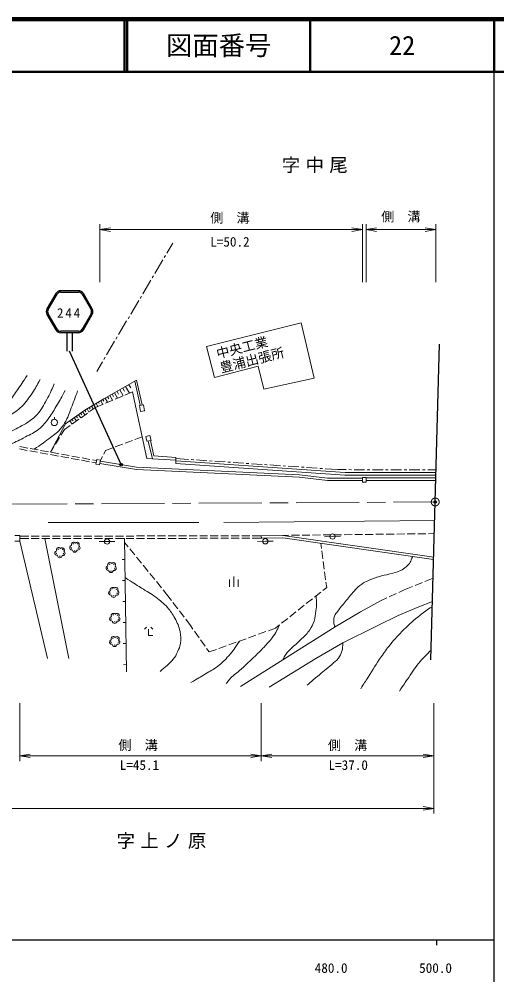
# Model space of a CAD drawing. Units: millimetres, scale not verified. Extents: x 40000 to 680000, y 20000 to 380000.
# Drawn here: x 488691 to 579500, y 198357 to 380000 of the extents above; entities that cross this region are included whole.
import ezdxf
from ezdxf.enums import TextEntityAlignment as Align

# ---------------------------------------------------------------- set-up
doc = ezdxf.new("R2010")
doc.units = ezdxf.units.MM
doc.header["$LTSCALE"] = 1000
doc.header["$PDMODE"] = 32
doc.header["$PDSIZE"] = 500
doc.linetypes.add('CHAIN', pattern=[18.5, 12, -1.5, 3.5, -1.5])
for name, color, linetype, lineweight in [('M-BMK', 2, 'CHAIN', 13), ('M-BMK-HTXT', 7, 'Continuous', 13), ('M-BMK-OTRS', 5, 'Continuous', 25), ('M-STR-HTXT', 7, 'Continuous', 13), ('M-STR-STRC', 7, 'Continuous', 25), ('M-TTL', 2, 'Continuous', 140), ('M-TTL-BAND', 7, 'Continuous', 25), ('M-TTL-LINE', 7, 'Continuous', 50), ('M-WORK', 1, 'Continuous', 13)]:
    doc.layers.add(name, color=color, linetype=linetype, lineweight=lineweight)
doc.layers.add('M-OTRS', color=6, linetype='Continuous')
doc.layers.add('M-TTL-TXT', color=7, linetype='Continuous')
doc.styles.add('ＭＳ ゴシック', font='')
doc.styles.get('ＭＳ ゴシック').set_extended_font_data('MS Gothic')

# ---------------------------------------------------------------- blocks, each defined once
blk = doc.blocks.new('open_arrow')
at = {"color": 0, "linetype": 'Continuous', "lineweight": -2}
blk.add_lwpolyline([(7.5, 1.25), (0, 0), (7.5, -1.25)], dxfattribs=at)

msp = doc.modelspace()

# ---------------------------------------------------------------- linework, layer by layer
at = {"layer": 'M-BMK'}
msp.add_line((485829, 287798), (567777, 288232), dxfattribs=at)
msp.add_circle((567777, 288232), 750, dxfattribs=at)
at = {"layer": 'M-BMK-HTXT'}
for p, q in [((516781, 335537), (517888, 337404)), ((514487, 331666), (516017, 334246)), ((516272, 334676), (516526, 335107)), ((513977, 330806), (514232, 331236)), ((512192, 327795), (513722, 330375)), ((511682, 326935), (511937, 327365)), ((509897, 323924), (511427, 326505)), ((509387, 323064), (509642, 323494)), ((507602, 320053), (509132, 322634)), ((505307, 316182), (506837, 318763)), ((507092, 319193), (507347, 319623)), ((503436, 313025), (504543, 314892)), ((504798, 315322), (505052, 315752))]:
    msp.add_line(p, q, dxfattribs=at)
at = {"layer": 'M-BMK-OTRS'}
for p, q in [((567777, 288232), (568596, 318221)), ((566957, 258243), (567777, 288232))]:
    msp.add_line(p, q, dxfattribs=at)
at = {"layer": 'M-OTRS'}
msp.add_point((567777, 288232), dxfattribs=at)
at = {"layer": 'M-STR-HTXT'}
for p, q in [((504043, 330000), (504043, 341000)), ((504043, 340000), (553937, 340000)), ((553937, 330000), (553937, 341000)), ((554626, 330000), (554626, 341000)), ((554626, 340000), (567888, 340000)), ((567888, 330000), (567888, 341000)), ((488804, 250000), (488804, 239000)), ((534719, 250000), (534719, 239000)), ((567490, 250000), (567490, 239000)), ((488804, 240000), (534719, 240000)), ((534719, 240000), (567490, 240000)), ((567490, 240000), (567490, 229000)), ((373682, 230000), (567490, 230000))]:
    msp.add_line(p, q, dxfattribs=at)
at = {"layer": 'M-STR-STRC'}
for p, q in [((495677, 327848), (493988, 324922)), ((494218, 324789), (495908, 327715)), ((499977, 328380), (496599, 328380)), ((496599, 328114), (499977, 328114)), ((500668, 327715), (502358, 324789)), ((502588, 324922), (500899, 327848)), ((493988, 323858), (495677, 320932)), ((495908, 321065), (494218, 323991)), ((502358, 323991), (500668, 321065)), ((500899, 320932), (502588, 323858)), ((499977, 320666), (496599, 320666)), ((499977, 320400), (496599, 320400)), ((497788, 320400), (497788, 316900)), ((498788, 320400), (498788, 316900)), ((508090, 295325), (498294, 316900))]:
    msp.add_line(p, q, dxfattribs=at)
msp.add_circle((508090, 295325), 250, dxfattribs=at)
for centre, radius, start, end in [((496599, 327316), 1064, 90, 150), ((496599, 327316), 798, 90, 150), ((499977, 327316), 1064, 30, 90), ((499977, 327316), 798, 30, 90), ((494909, 324390), 1064, 150, 210), ((494909, 324390), 798, 150, 210), ((501667, 324390), 798, 330, 30.00002), ((501667, 324390), 1064, 330, 30), ((496599, 321464), 1064, 210, 270), ((496599, 321464), 798, 210, 270), ((499977, 321464), 798, 270, 330), ((499977, 321464), 1064, 270, 330)]:
    msp.add_arc(centre, radius, start, end, dxfattribs=at)
at = {"layer": 'M-TTL'}
msp.add_line((680000, 380000), (40000, 380000), dxfattribs=at)
at = {"layer": 'M-TTL-BAND'}
for p, q in [((579000, 20000), (579000, 370000)), ((40000, 205000), (579000, 205000)), ((568000, 205000), (568000, 204000))]:
    msp.add_line(p, q, dxfattribs=at)
at = {"layer": 'M-TTL-LINE'}
for p, q in [((508747, 380000), (508747, 370000)), ((509247, 380000), (509247, 370000)), ((543997, 380000), (543997, 370000)), ((579000, 380000), (579000, 370000)), ((40000, 370000), (680000, 370000))]:
    msp.add_line(p, q, dxfattribs=at)
at = {"layer": 'M-WORK'}
for p, q in [((524307, 317755), (542290, 322267)), ((542290, 322267), (544760, 311779)), ((525852, 311894), (524307, 317755)), ((534100, 314038), (525852, 311894)), ((535223, 309672), (534100, 314038)), ((504819, 307820), (511034, 311361)), ((510692, 311167), (511683, 306606)), ((511034, 311361), (512052, 306675)), ((544760, 311779), (535223, 309672)), ((506821, 308961), (507390, 307961)), ((507321, 309245), (507605, 308746)), ((507820, 309530), (508459, 308410)), ((508380, 309849), (508700, 309289)), ((508793, 308550), (510237, 309157)), ((508940, 310169), (509656, 308913)), ((509568, 310526), (509926, 309898)), ((510237, 309157), (512981, 296468)), ((501183, 305709), (504819, 307820)), ((503762, 307206), (503925, 306925)), ((504194, 307457), (504586, 306783)), ((504627, 307709), (504823, 307372)), ((505060, 307958), (505509, 307171)), ((505105, 307001), (506488, 307582)), ((505495, 308205), (505719, 307812)), ((505929, 308453), (506437, 307561)), ((506375, 308707), (506629, 308261)), ((506949, 307776), (508332, 308357)), ((497524, 303059), (501183, 305709)), ((500764, 305405), (501213, 304785)), ((501169, 305698), (501393, 305388)), ((501600, 305951), (501966, 305321)), ((502032, 306202), (502215, 305887)), ((502089, 305409), (503200, 306202)), ((502465, 306453), (502784, 305904)), ((502897, 306704), (503057, 306430)), ((503200, 306202), (504644, 306808)), ((503330, 306955), (503656, 306393)), ((512312, 306724), (511555, 306582)), ((511555, 306582), (511774, 305414)), ((511774, 305414), (512531, 305556)), ((512531, 305556), (512312, 306724)), ((495391, 303940), (495391, 304340)), ((498334, 303645), (498771, 303043)), ((498739, 303939), (498957, 303637)), ((498832, 303086), (500053, 303957)), ((499144, 304232), (499585, 303623)), ((499549, 304525), (499769, 304221)), ((499954, 304819), (500399, 304204)), ((500359, 305112), (500581, 304804)), ((500460, 304247), (501682, 305118)), ((494633, 297701), (497524, 303059)), ((496634, 300913), (497313, 302003)), ((497313, 302003), (498425, 302796)), ((495577, 299215), (496370, 300489)), ((508840, 299385), (510245, 299911)), ((510713, 300086), (512087, 300601)), ((513566, 300836), (512792, 300664)), ((512792, 300664), (512994, 299760)), ((512994, 299760), (513768, 299933)), ((513246, 299814), (514029, 296411)), ((513768, 299933), (513566, 300836)), ((513635, 299903), (514297, 297030)), ((488770, 298315), (490245, 298045)), ((488850, 298758), (490326, 298488)), ((490737, 297956), (492212, 297686)), ((490818, 298398), (492293, 298129)), ((492785, 298039), (494261, 297769)), ((494633, 297701), (495312, 298791)), ((504763, 297300), (505125, 297994)), ((505125, 297994), (506499, 298508)), ((506967, 298684), (508372, 299210)), ((492704, 297596), (494180, 297326)), ((494672, 297237), (496147, 296967)), ((494753, 297679), (496228, 297410)), ((496639, 296877), (498115, 296607)), ((496720, 297320), (498196, 297050)), ((498607, 296517), (500082, 296248)), ((498687, 296960), (500163, 296690)), ((500574, 296158), (502050, 295888)), ((500655, 296601), (502130, 296331)), ((502622, 296241), (503360, 296106)), ((503282, 295417), (503469, 296310)), ((503469, 296310), (504171, 296163)), ((504171, 296163), (503984, 295270)), ((504171, 296163), (504532, 296857)), ((512981, 296468), (518460, 296168)), ((514297, 297030), (518456, 296676)), ((518456, 296676), (518465, 295523)), ((518458, 296483), (520895, 296316)), ((521394, 296282), (521893, 296248)), ((522392, 296214), (524387, 296078)), ((502541, 295798), (503279, 295663)), ((503984, 295270), (503282, 295417)), ((504043, 295553), (510979, 294379)), ((504136, 295994), (511027, 294828)), ((510979, 294379), (541955, 292929)), ((511027, 294828), (541992, 293377)), ((518462, 296024), (550644, 293805)), ((518465, 295523), (550627, 293305)), ((524886, 296044), (525385, 296010)), ((525884, 295976), (527879, 295840)), ((528378, 295806), (528877, 295772)), ((529376, 295738), (531371, 295602)), ((531870, 295568), (532369, 295534)), ((532868, 295500), (534863, 295364)), ((535362, 295330), (535861, 295296)), ((536360, 295262), (538355, 295126)), ((538854, 295092), (539353, 295058)), ((539851, 295024), (541847, 294888)), ((542346, 294854), (542844, 294820)), ((543343, 294786), (545339, 294650)), ((545838, 294616), (546336, 294582)), ((546835, 294547), (549273, 294381)), ((549273, 294381), (550858, 294376)), ((551358, 294374), (551858, 294372)), ((552358, 294370), (554358, 294364)), ((554858, 294362), (555358, 294360)), ((555858, 294358), (557858, 294351)), ((558358, 294350), (558858, 294348)), ((559358, 294346), (561358, 294339)), ((561858, 294337), (562358, 294336)), ((562858, 294334), (564858, 294327)), ((565358, 294325), (565858, 294323)), ((566358, 294322), (567943, 294316)), ((541955, 292929), (547298, 292297)), ((541992, 293377), (547324, 292747)), ((547324, 292747), (553935, 292766)), ((550627, 293305), (567915, 293304)), ((550644, 293805), (567915, 293804)), ((553949, 291997), (553949, 292878)), ((553949, 292878), (554626, 292878)), ((554626, 292878), (554626, 291997)), ((554626, 292791), (567888, 292791)), ((547298, 292297), (553937, 292316)), ((554626, 291997), (553949, 291997)), ((554626, 292341), (567888, 292341)), ((494223, 284363), (522845, 284335)), ((527622, 284327), (567681, 284707)), ((488804, 281841), (487908, 281841)), ((488804, 280814), (488804, 281841)), ((488804, 281751), (490512, 281753)), ((491012, 281753), (492512, 281754)), ((493012, 281754), (494512, 281755)), ((495012, 281756), (496512, 281757)), ((497012, 281757), (498512, 281758)), ((499012, 281758), (500512, 281759)), ((501012, 281760), (502512, 281761)), ((503012, 281761), (504512, 281762)), ((505012, 281763), (506512, 281764)), ((507012, 281764), (508512, 281765)), ((509012, 281765), (510512, 281766)), ((511012, 281767), (512512, 281768)), ((513012, 281768), (514512, 281769)), ((515012, 281769), (516512, 281770)), ((517012, 281771), (518512, 281772)), ((519012, 281772), (520512, 281773)), ((521012, 281773), (522512, 281775)), ((523012, 281775), (524512, 281776)), ((525012, 281776), (526512, 281777)), ((527012, 281778), (528512, 281779)), ((529012, 281779), (530512, 281780)), ((531012, 281780), (532512, 281781)), ((533012, 281782), (534719, 281783)), ((534719, 281783), (538836, 281888)), ((534719, 281783), (534731, 281333)), ((538836, 281888), (539975, 281901)), ((538836, 281888), (567490, 277732)), ((540475, 281907), (541975, 281924)), ((542475, 281929), (543975, 281946)), ((544475, 281952), (545975, 281969)), ((546475, 281974), (547975, 281991)), ((546761, 281619), (548260, 281673)), ((548260, 281673), (549759, 281728)), ((548475, 281997), (549975, 282014)), ((550475, 282019), (551974, 282036)), ((552474, 282042), (553974, 282059)), ((554474, 282064), (555974, 282081)), ((556474, 282087), (557974, 282104)), ((558474, 282110), (559974, 282126)), ((560474, 282132), (561974, 282149)), ((562474, 282155), (563974, 282172)), ((564474, 282177), (565974, 282194)), ((566474, 282200), (567612, 282213)), ((487908, 280814), (488804, 280814)), ((488804, 280814), (494066, 258480)), ((488805, 281301), (490512, 281303)), ((491012, 281303), (492512, 281304)), ((493012, 281304), (494512, 281305)), ((493549, 281305), (498159, 258480)), ((495012, 281306), (496512, 281307)), ((497012, 281307), (498512, 281308)), ((499078, 280346), (498894, 280230)), ((499012, 281308), (500512, 281309)), ((499890, 280190), (499723, 280332)), ((501012, 281310), (502512, 281311)), ((503012, 281311), (504512, 281312)), ((503911, 280695), (505411, 280708)), ((505012, 281313), (506512, 281314)), ((505411, 280708), (506911, 280720)), ((507012, 281314), (508512, 281315)), ((508727, 281315), (508227, 281308)), ((508727, 281315), (509071, 255966)), ((508737, 280552), (509423, 279708)), ((509012, 281315), (510512, 281316)), ((511012, 281317), (512512, 281318)), ((513012, 281318), (514512, 281319)), ((515012, 281319), (516512, 281320)), ((517012, 281321), (518512, 281322)), ((519012, 281322), (520512, 281323)), ((521012, 281323), (522512, 281325)), ((523012, 281325), (524512, 281326)), ((525012, 281326), (526512, 281327)), ((527012, 281328), (528512, 281329)), ((529012, 281329), (530512, 281330)), ((531012, 281330), (532512, 281331)), ((533012, 281332), (534719, 281333)), ((533993, 280750), (535493, 280763)), ((534731, 281333), (538810, 281437)), ((535493, 280763), (536993, 280776)), ((538810, 281437), (567425, 277287)), ((546154, 279413), (546023, 280391)), ((495755, 278588), (495786, 278379)), ((496244, 279312), (496059, 279196)), ((496327, 277933), (496538, 277938)), ((497056, 279156), (496888, 279298)), ((497085, 278318), (497173, 278521)), ((498590, 279622), (498620, 279414)), ((499162, 278967), (499372, 278972)), ((499920, 279352), (500007, 279555)), ((509738, 279320), (510684, 278156)), ((546420, 277431), (546220, 278917)), ((505972, 276478), (505788, 276361)), ((506785, 276322), (506617, 276463)), ((508781, 277315), (508281, 277309)), ((510999, 277767), (511945, 276603)), ((512260, 276215), (513206, 275051)), ((546686, 275448), (546486, 276935)), ((505484, 275754), (505514, 275545)), ((506056, 275099), (506266, 275104)), ((506814, 275484), (506901, 275686)), ((513521, 274663), (514467, 273499)), ((546952, 273466), (546752, 274953)), ((508836, 273316), (508336, 273309)), ((514782, 273110), (515728, 271946)), ((528695, 272101), (528695, 273501)), ((529495, 272101), (529495, 274101)), ((530295, 272101), (530295, 273501)), ((547149, 271992), (547018, 272971)), ((563951, 272350), (565338, 272920)), ((565801, 273110), (567381, 273759)), ((505963, 271043), (505993, 270834)), ((506451, 271767), (506267, 271650)), ((507263, 271611), (507095, 271752)), ((507292, 270773), (507380, 270975)), ((516043, 271558), (516729, 270714)), ((516729, 270714), (517635, 269524)), ((544838, 270153), (546011, 271087)), ((546403, 271398), (547149, 271992)), ((559018, 270213), (560387, 270828)), ((560843, 271033), (561907, 271511)), ((561907, 271511), (563488, 272160)), ((506535, 270388), (506745, 270393)), ((508890, 269316), (508390, 269309)), ((517938, 269126), (518847, 267933)), ((543273, 268907), (544446, 269841)), ((553562, 267375), (557498, 269529)), ((557498, 269529), (558562, 270008)), ((564636, 268294), (567260, 269299)), ((519150, 267535), (520058, 266342)), ((540143, 266416), (541317, 267350)), ((541708, 267662), (542882, 268596)), ((548794, 264502), (553562, 267375)), ((560758, 266628), (564636, 268294)), ((506173, 266102), (506203, 265893)), ((506661, 266826), (506477, 266710)), ((506745, 265447), (506956, 265452)), ((507474, 266670), (507306, 266812)), ((507503, 265832), (507591, 266035)), ((508944, 265317), (508444, 265310)), ((520361, 265944), (521268, 264754)), ((538578, 265171), (539752, 266105)), ((556593, 264617), (560758, 266628)), ((512912, 264467), (512512, 264067)), ((513312, 262867), (513312, 264067)), ((514112, 264067), (513712, 264467)), ((521268, 264754), (521740, 264081)), ((522028, 263672), (522890, 262445)), ((530754, 253141), (548794, 264502)), ((534179, 263094), (535591, 263601)), ((536062, 263770), (537440, 264265)), ((537440, 264265), (538187, 264860)), ((550216, 261457), (556593, 264617)), ((506154, 261698), (506184, 261489)), ((506642, 262421), (506458, 262305)), ((507455, 262265), (507287, 262407)), ((507484, 261428), (507571, 261630)), ((514112, 262867), (513312, 262867)), ((523178, 262036), (524041, 260808)), ((528532, 261067), (529944, 261573)), ((530415, 261742), (531826, 262249)), ((532297, 262418), (533709, 262925)), ((506726, 261043), (506937, 261047)), ((508999, 261317), (508499, 261310)), ((524328, 260399), (524801, 259727)), ((524801, 259727), (526179, 260222)), ((526650, 260391), (528062, 260898)), ((545103, 258499), (550216, 261457)), ((536226, 253041), (545103, 258499)), ((509053, 257317), (508553, 257310))]:
    msp.add_line(p, q, dxfattribs=at)
for centre, radius in [((495391, 303340), 600), ((548260, 281673), 500), ((505411, 280708), 500), ((535493, 280763), 500)]:
    msp.add_circle(centre, radius, dxfattribs=at)
for centre, radius, start, end in [((498730, 279542), 418, 97.98423, 279.93637), ((499054, 280160), 434, 36.66444, 208.11821), ((499725, 280168), 409, 317.34535, 142.12678), ((499836, 279504), 431, 249.39056, 63.83936), ((495896, 278508), 418, 97.98423, 279.93637), ((496220, 279126), 434, 36.66444, 208.11821), ((496431, 278065), 420, 180.49296, 0.19146), ((496891, 279134), 409, 317.34535, 142.12678), ((497002, 278470), 431, 249.39056, 63.83936), ((499265, 279100), 420, 180.49296, 0.19146), ((505948, 276292), 434, 36.66444, 208.11821), ((506619, 276299), 409, 317.34535, 142.12678), ((505624, 275674), 418, 97.98423, 279.93637), ((506159, 275231), 420, 180.49296, 0.19146), ((506730, 275636), 431, 249.39056, 63.83936), ((506103, 270963), 418, 97.98423, 279.93637), ((506427, 271581), 434, 36.66444, 208.11821), ((507098, 271588), 409, 317.34535, 142.12678), ((507209, 270925), 431, 249.39056, 63.83936), ((506638, 270520), 420, 180.49296, 0.19146), ((506638, 266640), 434, 36.66444, 208.11821), ((507309, 266648), 409, 317.34535, 142.12678), ((506314, 266022), 418, 97.98423, 279.93637), ((506849, 265579), 420, 180.49296, 0.19146), ((507420, 265984), 431, 249.39056, 63.83936), ((506294, 261618), 418, 97.98423, 279.93637), ((506619, 262236), 434, 36.66444, 208.11821), ((507290, 262243), 409, 317.34535, 142.12678), ((507401, 261579), 431, 249.39056, 63.83936), ((506829, 261175), 420, 180.49296, 0.19146)]:
    msp.add_arc(centre, radius, start, end, dxfattribs=at)
for points, knots in [([(478889, 302159), (480333, 302709), (480781, 302878), (481927, 303479), (483053, 304070), (483701, 304399), (484695, 305191), (485484, 305822), (485865, 306255), (486524, 307021), (487267, 307885), (487597, 308439), (488260, 309366), (489065, 310493), (489312, 310875), (490253, 312298)], [0, 0, 0, 0, 1, 1, 1, 2, 2, 2, 3, 3, 3, 4, 4, 4, 5, 5, 5, 5]), ([(481726, 301163), (482791, 301730), (483099, 301910), (483944, 302447), (485127, 303200), (485709, 303739), (486829, 304582), (487759, 305281), (488383, 305557), (489198, 306388), (490099, 307306), (490500, 307921), (491215, 308991), (491847, 309937), (492048, 310297), (492693, 311501)], [0, 0, 0, 0, 1, 1, 1, 2, 2, 2, 3, 3, 3, 4, 4, 4, 5, 5, 5, 5]), ([(484580, 300126), (485891, 300921), (486239, 301131), (487321, 301744), (488463, 302390), (489199, 302590), (490277, 303339), (491051, 303877), (491515, 304171), (492130, 304887), (492984, 305881), (493324, 306554), (493959, 307701), (494576, 308816), (494758, 309248), (495343, 310656)], [0, 0, 0, 0, 1, 1, 1, 2, 2, 2, 3, 3, 3, 4, 4, 4, 5, 5, 5, 5]), ([(486862, 299121), (488317, 299794), (488722, 299977), (489878, 300594), (490902, 301142), (491553, 301344), (492458, 302072), (493333, 302776), (493685, 303331), (494358, 304230), (495022, 305117), (495311, 305673), (495882, 306622), (496531, 307701), (496727, 308076), (497454, 309437)], [0, 0, 0, 0, 1, 1, 1, 2, 2, 2, 3, 3, 3, 4, 4, 4, 5, 5, 5, 5]), ([(491567, 298261), (492897, 299179), (493269, 299428), (494311, 300243), (495192, 300932), (495773, 301235), (496516, 302072), (497001, 302619), (497233, 302971), (497571, 303620), (498138, 304710), (498323, 305383), (498767, 306528), (499191, 307620), (499319, 307981), (499799, 309343)], [0, 0, 0, 0, 1, 1, 1, 2, 2, 2, 3, 3, 3, 4, 4, 4, 5, 5, 5, 5]), ([(548794, 264502), (548677, 264673), (548640, 264749), (548573, 264922), (548456, 265226), (548482, 265425), (548484, 265751), (548485, 266071), (548506, 266264), (548637, 266556), (548814, 266949), (548993, 267128), (549250, 267475), (549769, 268177), (550090, 268547), (550642, 269224), (551310, 270045), (551668, 270520), (552378, 271305), (552766, 271734), (552971, 271993), (553425, 272352), (553964, 272779), (554321, 272953), (554944, 273246), (555720, 273610), (556181, 273758), (556999, 274012), (557830, 274269), (558320, 274326), (559157, 274561), (559942, 274781), (560417, 274825), (561149, 275186), (561630, 275424), (561894, 275586), (562298, 275939), (562964, 276522), (563099, 276968), (563505, 277856)], [0, 0, 0, 0, 1, 1, 1, 2, 2, 2, 3, 3, 3, 4, 4, 4, 5, 5, 5, 6, 6, 6, 7, 7, 7, 8, 8, 8, 9, 9, 9, 10, 10, 10, 11, 11, 11, 12, 12, 12, 13, 13, 13, 13]), ([(508828, 273851), (510340, 272895), (510722, 272654), (511932, 271880), (513003, 271195), (513659, 270889), (514670, 270118), (515585, 269421), (516128, 269044), (516892, 268184), (517528, 267467), (517810, 266995), (518271, 266154), (518785, 265215), (519075, 264657), (519286, 263607), (519459, 262741), (519507, 262218), (519362, 261347), (519254, 260698), (519084, 260354), (518807, 259758), (518538, 259181), (518389, 258846), (518002, 258341), (517630, 257853), (517323, 257666), (516873, 257249), (516340, 256755), (516155, 256601), (515475, 256023)], [0, 0, 0, 0, 1, 1, 1, 2, 2, 2, 3, 3, 3, 4, 4, 4, 5, 5, 5, 6, 6, 6, 7, 7, 7, 8, 8, 8, 9, 9, 9, 10, 10, 10, 10]), ([(538846, 258237), (539041, 258710), (539130, 258872), (539368, 259247), (539752, 259849), (540104, 260086), (540613, 260587), (541307, 261271), (541767, 261579), (542452, 262272), (543065, 262895), (543455, 263215), (543945, 263939), (544343, 264526), (544523, 264894), (544750, 265566), (545002, 266316), (545019, 266773), (545113, 267558), (545246, 268663), (545207, 269087), (545158, 270408)], [0, 0, 0, 0, 1, 1, 1, 2, 2, 2, 3, 3, 3, 4, 4, 4, 5, 5, 5, 6, 6, 6, 7, 7, 7, 7]), ([(553619, 252732), (554297, 253805), (554470, 254075), (555017, 254935), (555983, 256450), (556500, 257315), (557507, 258803), (558131, 259725), (558491, 260237), (559192, 261101), (560153, 262285), (560750, 262903), (561835, 263974), (562978, 265101), (563634, 265724), (564899, 266712), (565786, 267405), (566106, 267639), (567235, 268398)], [0, 0, 0, 0, 1, 1, 1, 2, 2, 2, 3, 3, 3, 4, 4, 4, 5, 5, 5, 6, 6, 6, 6]), ([(528054, 253706), (528307, 254075), (528404, 254182), (528648, 254472), (529306, 255255), (529843, 255529), (530601, 256215), (531642, 257156), (532232, 257675), (533244, 258647), (534045, 259416), (534491, 259852), (535255, 260658), (535878, 261316), (536233, 261683), (536787, 262400), (537197, 262933), (537386, 263264), (537706, 263856), (537918, 264248), (537989, 264389), (538212, 264880)], [0, 0, 0, 0, 1, 1, 1, 2, 2, 2, 3, 3, 3, 4, 4, 4, 5, 5, 5, 6, 6, 6, 7, 7, 7, 7]), ([(521351, 253917), (522693, 254707), (523039, 254909), (524109, 255564), (525026, 256125), (525595, 256361), (526445, 257019), (527336, 257709), (527779, 258173), (528533, 259011), (529434, 260012), (529701, 260459), (530565, 261796)], [0, 0, 0, 0, 1, 1, 1, 2, 2, 2, 3, 3, 3, 4, 4, 4, 4]), ([(543412, 253393), (544359, 254222), (544605, 254434), (545378, 255091), (546439, 255992), (547078, 256444), (548123, 257364), (548629, 257809), (548972, 258007), (549387, 258538), (549742, 258991), (549858, 259315), (550026, 259866), (550208, 260465), (550205, 260748), (550216, 261457)], [0, 0, 0, 0, 1, 1, 1, 2, 2, 2, 3, 3, 3, 4, 4, 4, 5, 5, 5, 5]), ([(560992, 252277), (561816, 253542), (562037, 253876), (562735, 254882), (563568, 256083), (563987, 256797), (564937, 257908), (565698, 258796), (565997, 259102), (567007, 260073)], [0, 0, 0, 0, 1, 1, 1, 2, 2, 2, 3, 3, 3, 3])]:
    msp.add_open_spline(points, degree=3, knots=knots, dxfattribs=at)

# ---------------------------------------------------------------- block references
at = {"layer": 'M-STR-HTXT', "xscale": 267, "yscale": 267}
for p in [(504043, 340000), (554626, 340000), (488804, 240000), (534719, 240000)]:
    msp.add_blockref('open_arrow', p, dxfattribs=at)
at = {"layer": 'M-STR-HTXT', "xscale": 267, "yscale": 267, "rotation": 180}
for p in [(553937, 340000), (567888, 340000), (534719, 240000), (567490, 240000), (567490, 230000)]:
    msp.add_blockref('open_arrow', p, dxfattribs=at)

# ---------------------------------------------------------------- texts
at = {"layer": 'M-BMK-HTXT', "char_height": 2566, "attachment_point": 5, "style": 'ＭＳ ゴシック'}
for s, insert in [('\\T1.29;字中尾', (545402, 352147)), ('\\T1.29;字上ノ原', (516247, 223710))]:
    msp.add_mtext(s, dxfattribs=dict(at, insert=insert))
at = {"layer": 'M-STR-HTXT', "style": 'ＭＳ ゴシック'}
for p in [(528763, 342232), (511306, 242029), (551132, 242002)]:
    msp.add_text('側\u3000溝', height=1833, dxfattribs=at).set_placement(p, align=Align.MIDDLE_CENTER)
for s, p in [('側\u3000溝', (561257, 341000)), ('L=50.2', (528763, 336216)), ('L=45.1', (511563, 236771)), ('L=37.0', (551248, 236771))]:
    msp.add_text(s, height=1833, dxfattribs=at).set_placement(p, align=Align.BOTTOM_CENTER)
at = {"layer": 'M-STR-STRC', "insert": (498279, 324153), "char_height": 1833, "attachment_point": 5, "style": 'ＭＳ ゴシック'}
msp.add_mtext('\\T1.28;244', dxfattribs=at)
at = {"layer": 'M-TTL-BAND', "style": 'ＭＳ ゴシック'}
for s, p in [('480.0', (548000, 198195)), ('500.0', (567844, 198195))]:
    msp.add_text(s, height=1833, dxfattribs=at).set_placement(p, align=Align.BOTTOM_CENTER)
at = {"layer": 'M-TTL-TXT', "style": 'ＭＳ ゴシック'}
for s, p in [('図面番号', (526622, 375000)), ('22', (561497, 375000))]:
    msp.add_text(s, height=3666, dxfattribs=at).set_placement(p, align=Align.MIDDLE_CENTER)
at = {"layer": 'M-WORK', "style": 'ＭＳ ゴシック'}
for s, p in [('中央工業', (531056, 317580)), ('豊浦出張所', (532952, 315210))]:
    msp.add_text(s, height=1833, rotation=14.086, dxfattribs=at).set_placement(p, align=Align.MIDDLE_CENTER)

doc.saveas('drawing.dxf')
